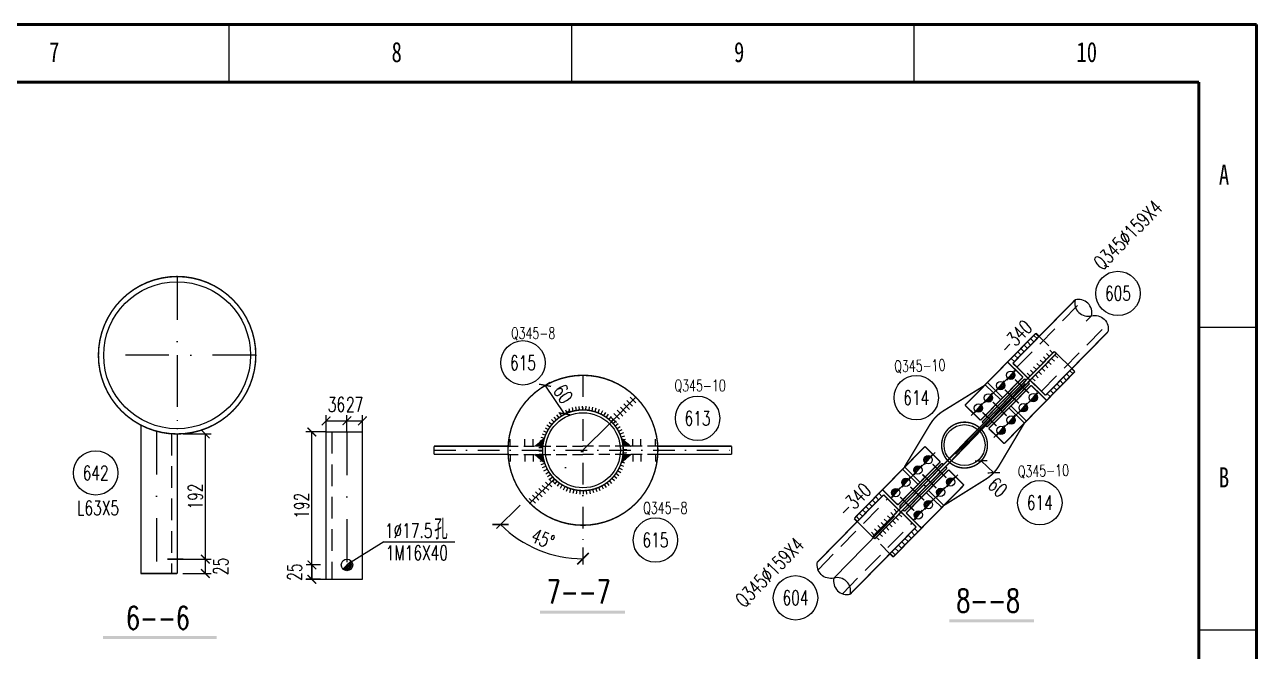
# Model space of a CAD drawing. Extents: x 6045 to 12501, y -14925 to -6998.
# Drawn here: x 7443.9 to 7657.5, y -7281.6 to -7172.9 of the extents above; entities that cross this region are included whole.
import ezdxf
from ezdxf.enums import TextEntityAlignment as Align

# ---------------------------------------------------------------- set-up
doc = ezdxf.new("R2010")
doc.units = 0
doc.header["$LTSCALE"] = 15
doc.header["$MEASUREMENT"] = 0
for name, pattern in [('DASHDOT', [1, 0.5, -0.25, 0, -0.25]), ('DASHDOT2', [0.5, 0.25, -0.125, 0, -0.125]), ('DASHDOTX2', [2, 1, -0.5, 0, -0.5]), ('DASHED2', [0.375, 0.25, -0.125]), ('HIDDEN2', [0.1875, 0.125, -0.0625])]:
    doc.linetypes.add(name, pattern=pattern)
doc.layers.get('0').update_dxf_attribs({"linetype": 'CONTINUOUS'})
doc.layers.get('DEFPOINTS').update_dxf_attribs({"linetype": 'CONTINUOUS'})
for name, color, linetype in [('1', 1, 'DASHED2'), ('2', 3, 'CONTINUOUS'), ('4', 3, 'DASHDOTX2'), ('5', 3, 'DASHDOT')]:
    doc.layers.add(name, color=color, linetype=linetype)
doc.styles.add('DXT', font='romans.shx', dxfattribs={"width": 0.72, "bigfont": 'gvfs.shx'})
doc.styles.add('HZ', font='romans.shx', dxfattribs={"width": 0.7, "bigfont": 'fs1.shx'})
doc.styles.add('NCPE_BORDER', font='SIMFANG.TTF', dxfattribs={"width": 0.75, "height": 3.5})
doc.styles.get("Standard").update_dxf_attribs({"font": 'romans.shx', "width": 0.7, "bigfont": 'fs1.shx'})
doc.dimstyles.get("Standard").update_dxf_attribs({"dimscale": 0, "dimtxt": 2.5, "dimasz": 2, "dimexe": 1, "dimexo": 1, "dimgap": 0.8, "dimtad": 1, "dimdec": 0, "dimlfac": 20, "dimzin": 0, "dimdsep": 46, "dimtxsty": 'Standard', "dimblk1": 'ARCHTICK', "dimblk2": 'ARCHTICK', "dimsah": 1, "dimcen": 0.09, "dimclrd": 4, "dimclre": 4, "dimclrt": 6, "dimadec": 0, "dimazin": 0, "dimtfac": 1, "dimtdec": 0, "dimtofl": 0, "dimtmove": 2, "dimatfit": 3, "dimldrblk": 'ARCHTICK', "dimfxl": 0, "dimtolj": 1, "dimtzin": 0, "dimarcsym": 0})
doc.dimstyles.new('STANDARD$0', dxfattribs={"dimtxt": 2.5, "dimasz": 1.499, "dimexe": 1, "dimexo": 1, "dimgap": 0.5, "dimtad": 1, "dimdec": 0, "dimlfac": 20, "dimzin": 0, "dimdsep": 46, "dimtxsty": 'Standard', "dimblk": 'ARCHTICK', "dimcen": 0.09, "dimclrd": 4, "dimclre": 4, "dimclrt": 6, "dimadec": 0, "dimazin": 0, "dimtfac": 1, "dimtdec": 0, "dimtmove": 2, "dimatfit": 3, "dimldrblk": 'ARCHTICK', "dimfxl": 0, "dimtolj": 1, "dimtzin": 0, "dimarcsym": 0})

# ---------------------------------------------------------------- blocks, each defined once
blk = doc.blocks.new('TKA2')
at = {"color": 3, "lineweight": 50}
for p, q in [((7.12, 428.81), (601.12, 428.81)), ((601.12, 428.81), (601.12, 8.81)), ((591.12, 418.81), (32.12, 418.81)), ((591.12, 18.81), (591.12, 418.81))]:
    blk.add_line(p, q, dxfattribs=at)
at = {"color": 3}
for p, q in [((422.92, 428.81), (422.92, 418.81)), ((482.32, 428.81), (482.32, 418.81)), ((541.72, 428.81), (541.72, 418.81)), ((601.12, 376.31), (591.12, 376.31)), ((601.12, 323.81), (591.12, 323.81))]:
    blk.add_line(p, q, dxfattribs=at)
at = {"color": 3, "style": 'NCPE_BORDER', "width": 0.75}
for s, p in [('7', (391.72, 422.31)), ('8', (451.12, 422.31)), ('9', (510.52, 422.31)), ('10', (569.92, 422.31)), ('A', (594.62, 401.06)), ('B', (594.62, 348.56))]:
    blk.add_text(s, height=3.5, dxfattribs=at).set_placement(p)
blk = doc.blocks.new('_ARCHTICK')
at = {"color": 0, "linetype": 'ByBlock', "const_width": 0.15}
blk.add_lwpolyline([(-0.5, -0.5), (0.5, 0.5)], dxfattribs=at)
blk = doc.blocks.new('*D138')
at = {"color": 4, "lineweight": -2}
for p, q in [((7537.55, -7240.4), (7534.16, -7235.45)), ((7534.21, -7235.42), (7534.99, -7234.89)), ((7537.6, -7240.37), (7538.38, -7239.84))]:
    blk.add_line(p, q, dxfattribs=at)
at = {"layer": 'DEFPOINTS', "color": 0}
for p in [(7533.38, -7235.99), (7534.16, -7235.45), (7536.77, -7240.94)]:
    blk.add_point(p, dxfattribs=at)
at = {"color": 4, "lineweight": -2, "xscale": 1.499, "yscale": 1.499, "zscale": 1.499}
for p, rotation in [((7534.16, -7235.45), 124.3796038731299), ((7537.55, -7240.4), 304.3796038731299)]:
    blk.add_blockref('_ARCHTICK', p, dxfattribs=dict(at, rotation=rotation))
at = {"color": 6, "insert": (7537.3, -7236.94), "char_height": 2.5, "attachment_point": 5, "rotation": 304.3796}
blk.add_mtext('\\A1;60', dxfattribs=at)
blk = doc.blocks.new('*D139')
at = {"color": 4, "lineweight": -2}
for p, q in [((7529.83, -7256.21), (7525.74, -7260.3)), ((7540.72, -7263.56), (7540.72, -7266.51))]:
    blk.add_line(p, q, dxfattribs=at)
blk.add_arc((7540.72, -7245.32), 20.2, 225, 270, dxfattribs=at)
at = {"layer": 'DEFPOINTS', "color": 0}
for p in [(7540.72, -7228.07), (7534.78, -7251.26), (7530.54, -7255.5), (7530.63, -7262.81), (7540.72, -7262.56)]:
    blk.add_point(p, dxfattribs=at)
at = {"color": 4, "lineweight": -2, "xscale": 2, "yscale": 2, "zscale": 2}
for p, rotation in [((7526.44, -7259.6), 135.0000000000185), ((7540.72, -7265.51), 359.9999999999976)]:
    blk.add_blockref('_ARCHTICK', p, dxfattribs=dict(at, rotation=rotation))
at = {"color": 6, "insert": (7533.78, -7262.08), "char_height": 2.5, "attachment_point": 5, "rotation": 337.5}
blk.add_mtext('\\A1;45%%d', dxfattribs=at)
blk = doc.blocks.new('M16X50')
for p, q in [((-0.212, -0.212), (0.212, 0.212)), ((-0.141, -0.141), (0.141, 0.141))]:
    blk.add_line(p, q)
blk.add_circle((0, 0), 0.2)
for radius in [0.16, 0.12, 0.08, 0.04]:
    blk.add_arc((0, 0), radius, 225, 45)
blk = doc.blocks.new('d')
for p, q in [((9280.19, -5221.88), (9279.71, -5221.38)), ((9280.77, -5221.33), (9280.29, -5220.83)), ((9281.35, -5220.78), (9280.86, -5220.27)), ((9281.12, -5219.89), (9281.67, -5220.47)), ((9278.46, -5223.54), (9277.97, -5223.04)), ((9279.04, -5222.99), (9278.55, -5222.49)), ((9279.61, -5222.44), (9279.13, -5221.93)), ((9283.4, -5223.94), (9282.92, -5223.43)), ((9283.98, -5223.38), (9283.49, -5222.88)), ((9277.3, -5224.65), (9276.82, -5224.14)), ((9277.88, -5224.1), (9277.4, -5223.59)), ((9281.09, -5226.15), (9280.6, -5225.64)), ((9281.67, -5225.59), (9281.18, -5225.09)), ((9282.24, -5225.04), (9281.76, -5224.54)), ((9282.82, -5224.49), (9282.34, -5223.98)), ((9282.59, -5225.4), (9283.07, -5225.91)), ((9283.17, -5224.85), (9283.65, -5225.36)), ((9283.75, -5224.3), (9284.23, -5224.8)), ((9284.32, -5223.74), (9284.81, -5224.25)), ((9279.93, -5227.25), (9279.45, -5226.75)), ((9280.51, -5226.7), (9280.03, -5226.2)), ((9280.28, -5227.62), (9280.76, -5228.12)), ((9280.86, -5227.06), (9281.34, -5227.57)), ((9281.43, -5226.51), (9281.92, -5227.01)), ((9282.01, -5225.96), (9282.5, -5226.46)), ((9285.69, -5227.63), (9286.17, -5228.13)), ((9286.27, -5227.08), (9286.75, -5227.58)), ((9286.84, -5226.52), (9287.33, -5227.03)), ((9283.38, -5229.84), (9283.86, -5230.35)), ((9283.95, -5229.29), (9284.44, -5229.79)), ((9284.53, -5228.73), (9285.02, -5229.24)), ((9285.11, -5228.18), (9285.59, -5228.69)), ((9282.8, -5230.39), (9283.28, -5230.9))]:
    blk.add_line(p, q)
at = {"const_width": 0.25}
for points in [[(9268.51, -5231.95), (9281.16, -5219.85)], [(9281.16, -5219.85), (9281.71, -5220.43)], [(9267.29, -5239.35), (9284.27, -5223.11)], [(9284.61, -5223.47), (9267.63, -5239.71)], [(9284.27, -5223.11), (9284.61, -5223.47)], [(9278.69, -5227.4), (9276.1, -5224.69)], [(9278.69, -5227.4), (9271.1, -5234.66)], [(9271.38, -5234.95), (9278.97, -5227.69)], [(9275.08, -5238.82), (9287.72, -5226.72)], [(9277.29, -5227.75), (9279.63, -5230.2)], [(9278.97, -5227.69), (9279.21, -5227.95)], [(9287.21, -5226.18), (9287.72, -5226.72)], [(9279.8, -5228.56), (9272.21, -5235.82)], [(9272.49, -5236.11), (9280.07, -5228.85)], [(9275.49, -5229.48), (9277.83, -5231.92)], [(9279.8, -5228.56), (9279.56, -5228.31)], [(9280.07, -5228.85), (9282.67, -5231.56)], [(9271.1, -5234.66), (9268.51, -5231.95)], [(9273.32, -5231.55), (9275.66, -5234)], [(9271.51, -5233.28), (9273.85, -5235.73)], [(9271.62, -5235.21), (9271.38, -5234.95)], [(9272.21, -5235.82), (9271.97, -5235.57)], [(9275.08, -5238.82), (9272.49, -5236.11)]]:
    blk.add_lwpolyline(points, dxfattribs=at)
at = {"layer": '1'}
for p, q in [((9287.21, -5226.18), (9281.71, -5220.43)), ((9272.12, -5228.5), (9278.69, -5235.36)), ((9272.49, -5228.15), (9279.05, -5235.01))]:
    blk.add_line(p, q, dxfattribs=at)
at = {"layer": '4'}
for p, q in [((9277.48, -5226.14), (9269.53, -5233.74)), ((9281.28, -5230.11), (9273.34, -5237.72))]:
    blk.add_line(p, q, dxfattribs=at)
at = {"layer": '2', "xscale": 3.599999523163039, "yscale": 3.599999523163039, "zscale": 3.599999523163039, "rotation": 3.702419203068096}
for p in [(9276.58, -5227), (9274.77, -5228.73), (9270.8, -5232.53), (9272.6, -5230.81), (9278.57, -5232.71), (9280.38, -5230.98), (9276.41, -5234.78), (9274.6, -5236.51)]:
    blk.add_blockref('M16X50', p, dxfattribs=at)
blk = doc.blocks.new('*D140')
at = {"color": 4, "lineweight": -2}
blk.add_line((7609.8, -7248.55), (7611.98, -7250.61), dxfattribs=at)
at = {"layer": 'DEFPOINTS', "color": 0}
for p in [(7609.8, -7248.55), (7611.98, -7250.61), (7611.98, -7250.61)]:
    blk.add_point(p, dxfattribs=at)
at = {"color": 4, "lineweight": -2, "xscale": 1.499, "yscale": 1.499, "zscale": 1.499}
for p, rotation in [((7609.8, -7248.55), 136.6021258683784), ((7611.98, -7250.61), 316.6021258683784)]:
    blk.add_blockref('_ARCHTICK', p, dxfattribs=dict(at, rotation=rotation))
at = {"color": 6, "insert": (7612.68, -7253.14), "char_height": 2.5, "attachment_point": 5, "rotation": 316.6021}
blk.add_mtext('\\A1;60', dxfattribs=at)
blk = doc.blocks.new('*D144')
at = {"color": 4, "lineweight": -2}
for p, q in [((7499.78, -7243.54), (7499.78, -7240.61)), ((7499.78, -7241.61), (7502.48, -7241.61)), ((7502.48, -7243.54), (7502.48, -7240.61))]:
    blk.add_line(p, q, dxfattribs=at)
at = {"layer": 'DEFPOINTS', "color": 0}
for p in [(7502.48, -7241.61), (7499.78, -7244.54), (7502.48, -7244.54)]:
    blk.add_point(p, dxfattribs=at)
at = {"color": 4, "lineweight": -2, "xscale": 1.499, "yscale": 1.499, "zscale": 1.499, "rotation": 180}
blk.add_blockref('_ARCHTICK', (7499.78, -7241.61), dxfattribs=at)
at = {"color": 4, "lineweight": -2, "xscale": 1.499, "yscale": 1.499, "zscale": 1.499}
blk.add_blockref('_ARCHTICK', (7502.48, -7241.61), dxfattribs=at)
at = {"color": 6, "insert": (7501.13, -7238.78), "char_height": 2.5, "attachment_point": 5}
blk.add_mtext('\\A1;27', dxfattribs=at)
blk = doc.blocks.new('*D145')
at = {"color": 4, "lineweight": -2}
for p, q in [((7496.18, -7243.54), (7496.18, -7240.61)), ((7496.18, -7241.61), (7499.78, -7241.61)), ((7499.78, -7243.54), (7499.78, -7240.61))]:
    blk.add_line(p, q, dxfattribs=at)
at = {"layer": 'DEFPOINTS', "color": 0}
for p in [(7499.78, -7241.61), (7496.18, -7244.54), (7499.78, -7244.54)]:
    blk.add_point(p, dxfattribs=at)
at = {"color": 4, "lineweight": -2, "xscale": 1.499, "yscale": 1.499, "zscale": 1.499, "rotation": 180}
blk.add_blockref('_ARCHTICK', (7496.18, -7241.61), dxfattribs=at)
at = {"color": 4, "lineweight": -2, "xscale": 1.499, "yscale": 1.499, "zscale": 1.499}
blk.add_blockref('_ARCHTICK', (7499.78, -7241.61), dxfattribs=at)
at = {"color": 6, "insert": (7497.98, -7238.78), "char_height": 2.5, "attachment_point": 5}
blk.add_mtext('\\A1;36', dxfattribs=at)
blk = doc.blocks.new('M16X35')
blk.add_line((-0.141, -0.141), (0.141, 0.141))
blk.add_circle((0, 0), 0.2)
for radius in [0.16, 0.12, 0.08, 0.04]:
    blk.add_arc((0, 0), radius, 225, 45)
blk = doc.blocks.new('*D146')
at = {"color": 4, "lineweight": -2}
for p, q in [((7496.08, -7243.54), (7492.69, -7243.54)), ((7493.69, -7269.1), (7493.69, -7243.54)), ((7496.26, -7269.1), (7492.69, -7269.1))]:
    blk.add_line(p, q, dxfattribs=at)
at = {"layer": 'DEFPOINTS', "color": 0}
for p in [(7493.69, -7243.54), (7497.08, -7243.54), (7497.26, -7269.1)]:
    blk.add_point(p, dxfattribs=at)
at = {"color": 4, "lineweight": -2, "xscale": 1.499, "yscale": 1.499, "zscale": 1.499}
for p, rotation in [((7493.69, -7243.54), 90), ((7493.69, -7269.1), 270)]:
    blk.add_blockref('_ARCHTICK', p, dxfattribs=dict(at, rotation=rotation))
at = {"color": 6, "insert": (7491.94, -7256.32), "char_height": 2.5, "attachment_point": 5, "rotation": 90}
blk.add_mtext('\\A1;192', dxfattribs=at)
blk = doc.blocks.new('*D147')
at = {"color": 4, "lineweight": -2}
for p, q in [((7495.2, -7266.6), (7492.71, -7266.6)), ((7493.71, -7266.6), (7493.71, -7269.09)), ((7495.2, -7269.09), (7492.71, -7269.09))]:
    blk.add_line(p, q, dxfattribs=at)
at = {"layer": 'DEFPOINTS', "color": 0}
for p in [(7496.2, -7266.6), (7493.71, -7269.09), (7496.2, -7269.09)]:
    blk.add_point(p, dxfattribs=at)
at = {"color": 4, "lineweight": -2, "xscale": 1.499, "yscale": 1.499, "zscale": 1.499}
for p, rotation in [((7493.71, -7266.6), 90), ((7493.71, -7269.09), 270)]:
    blk.add_blockref('_ARCHTICK', p, dxfattribs=dict(at, rotation=rotation))
at = {"color": 6, "insert": (7490.71, -7267.84), "char_height": 2.5, "attachment_point": 5, "rotation": 90}
blk.add_mtext('\\A1;25', dxfattribs=at)
blk = doc.blocks.new('*D148')
at = {"color": 4, "lineweight": -2}
for p, q in [((7471.36, -7243.89), (7476.23, -7243.89)), ((7475.23, -7243.89), (7475.23, -7265.59)), ((7471.36, -7265.59), (7476.23, -7265.59))]:
    blk.add_line(p, q, dxfattribs=at)
at = {"layer": 'DEFPOINTS', "color": 0}
for p in [(7470.36, -7243.89), (7470.36, -7265.59), (7475.23, -7265.59)]:
    blk.add_point(p, dxfattribs=at)
at = {"color": 4, "lineweight": -2, "xscale": 1.499, "yscale": 1.499, "zscale": 1.499}
for p, rotation in [((7475.23, -7243.89), 90), ((7475.23, -7265.59), 270)]:
    blk.add_blockref('_ARCHTICK', p, dxfattribs=dict(at, rotation=rotation))
at = {"color": 6, "insert": (7473.48, -7254.74), "char_height": 2.5, "attachment_point": 5, "rotation": 90}
blk.add_mtext('\\A1;192', dxfattribs=at)
blk = doc.blocks.new('*D149')
at = {"color": 4, "lineweight": -2}
for p, q in [((7471.36, -7265.59), (7476.23, -7265.59)), ((7475.23, -7265.59), (7475.23, -7268.09)), ((7471.34, -7268.09), (7476.23, -7268.09))]:
    blk.add_line(p, q, dxfattribs=at)
at = {"layer": 'DEFPOINTS', "color": 0}
for p in [(7470.36, -7265.59), (7470.34, -7268.09), (7475.23, -7268.09)]:
    blk.add_point(p, dxfattribs=at)
at = {"color": 4, "lineweight": -2, "xscale": 1.499, "yscale": 1.499, "zscale": 1.499}
for p, rotation in [((7475.23, -7265.59), 90), ((7475.23, -7268.09), 270)]:
    blk.add_blockref('_ARCHTICK', p, dxfattribs=dict(at, rotation=rotation))
at = {"color": 6, "insert": (7477.92, -7266.84), "char_height": 2.5, "attachment_point": 5, "rotation": 90}
blk.add_mtext('\\A1;25', dxfattribs=at)

msp = doc.modelspace()

# ---------------------------------------------------------------- hatches: boundary and pattern name
at = {"layer": '1'}
h = msp.add_hatch(dxfattribs=at)
h.set_pattern_fill('ANSI31', color=256, scale=0.176842, style=0)
h.set_pattern_definition([(45, (-6373.262687, 944.847888), (-0.015630781484, 0.015630781484), [])])
h.paths.add_polyline_path([(7533.6805275, -7246.0088322, -0.0385513167), (7533.8883453, -7244.732235), (7532.4259608, -7246.0088322)])
h = msp.add_hatch(dxfattribs=at)
h.set_pattern_fill('ANSI31', color=256, scale=0.176842, style=0)
h.set_pattern_definition([(135, (21454.70986, 944.847888), (0.015630781484, 0.015630781484), [])])
h.paths.add_polyline_path([(7547.7666446, -7246.0088322, 0.0385513167), (7547.5588268, -7244.732235), (7549.0212113, -7246.0088322)])
h = msp.add_hatch(dxfattribs=at)
h.set_pattern_fill('ANSI31', color=256, scale=0.176842, style=0)
h.set_pattern_definition([(315, (-6373.262687, -15438.28029), (-0.015630781484, -0.015630781484), [])])
h.paths.add_polyline_path([(7533.6805275, -7247.423569, 0.0385513167), (7533.8883453, -7248.7001662), (7532.4259608, -7247.423569)])
h = msp.add_hatch(dxfattribs=at)
h.set_pattern_fill('ANSI31', color=256, scale=0.176842, style=0)
h.set_pattern_definition([(225, (21454.70986, -15438.28029), (0.015630781484, -0.015630781484), [])])
h.paths.add_polyline_path([(7547.7666446, -7247.423569, -0.0385513167), (7547.5588268, -7248.7001662), (7549.0212113, -7247.423569)])

# ---------------------------------------------------------------- linework, layer by layer
for p, q in [((7549.9158342, -7237.5236039), (7545.673213, -7241.7662642)), ((7548.8551789, -7238.584269), (7548.3602019, -7238.0892965)), ((7549.4208617, -7238.018581), (7548.9258847, -7237.5236085)), ((7549.4208617, -7238.018581), (7549.9158387, -7238.5135534)), ((7536.6472032, -7240.2588202), (7536.9868929, -7240.7969156)), ((7537.1664042, -7239.9588967), (7537.4628283, -7240.521985)), ((7537.7075364, -7239.7006337), (7537.9588673, -7240.2852434)), ((7538.2672635, -7239.4856236), (7538.4719517, -7240.0881503)), ((7538.8421347, -7239.315192), (7538.9989182, -7239.931921)), ((7539.4286056, -7239.1903897), (7539.5365179, -7239.8175186)), ((7540.0230606, -7239.111986), (7540.0814362, -7239.7456484)), ((7540.6218345, -7239.0804645), (7540.6303136, -7239.7167536)), ((7541.2212357, -7239.0960193), (7541.179766, -7239.7310122)), ((7541.8175688, -7239.1585547), (7541.7264059, -7239.7883365)), ((7542.4071571, -7239.2676851), (7542.2668632, -7239.8883729)), ((7542.9863656, -7239.4227377), (7542.7978056, -7240.0305047)), ((7543.5516234, -7239.6227564), (7543.3159597, -7240.2138557)), ((7544.0994453, -7239.8665082), (7543.818131, -7240.4372953)), ((7544.626454, -7240.1524901), (7544.3012234, -7240.6994461)), ((7546.5924476, -7240.8470211), (7546.0974706, -7240.3520486)), ((7547.1581304, -7240.2813331), (7546.6631534, -7239.7863606)), ((7547.1581304, -7240.2813331), (7547.6531075, -7240.7763055)), ((7547.7238132, -7239.715645), (7547.2288362, -7239.2206726)), ((7547.7238132, -7239.715645), (7548.2187903, -7240.2106175)), ((7548.2894961, -7239.149957), (7547.794519, -7238.6549846)), ((7548.2894961, -7239.149957), (7548.7844731, -7239.6449295)), ((7548.8551789, -7238.584269), (7549.3501559, -7239.0792415)), ((7534.4863931, -7242.310318), (7535.0061457, -7242.6774597)), ((7534.8512965, -7241.8345352), (7535.3406412, -7242.2413243)), ((7535.2524045, -7241.388849), (7535.7083244, -7241.8327777)), ((7535.6872441, -7240.9760072), (7536.1069284, -7241.4543385)), ((7536.1531345, -7240.5985553), (7536.5339955, -7241.1083401)), ((7545.1294001, -7240.4789391), (7544.7622585, -7240.9986917)), ((7545.605183, -7240.8438425), (7545.1983938, -7241.3331873)), ((7546.0267648, -7241.4127091), (7545.5317878, -7240.9177367)), ((7546.0508692, -7241.2449505), (7545.6069405, -7241.7008705)), ((7546.4637109, -7241.6797902), (7545.9853796, -7242.0994744)), ((7546.0267648, -7241.4127091), (7546.5217418, -7241.9076816)), ((7546.8411629, -7242.1456805), (7546.3313781, -7242.5265416)), ((7546.5924476, -7240.8470211), (7547.0874246, -7241.3419936)), ((7533.4301916, -7244.4533525), (7534.0379587, -7244.6419126)), ((7533.6302104, -7243.8880948), (7534.2213096, -7244.1237584)), ((7533.8739621, -7243.3402728), (7534.4447493, -7243.6215871)), ((7534.1599441, -7242.8132642), (7534.7069, -7243.1384947)), ((7547.1808979, -7242.6397493), (7546.6428026, -7242.979439)), ((7547.4808215, -7243.1589502), (7546.9177332, -7243.4553744)), ((7547.7390845, -7243.7000824), (7547.1544748, -7243.9514134)), ((7547.9540946, -7244.2598096), (7547.3515679, -7244.4644978)), ((7533.1034733, -7246.2184824), (7533.7384662, -7246.2599522)), ((7533.1660087, -7245.6221494), (7533.7957904, -7245.7133122)), ((7533.2751391, -7245.0325611), (7533.8958268, -7245.172855)), ((7548.1245262, -7244.8346807), (7547.5077972, -7244.9914643)), ((7548.2493285, -7245.4211517), (7547.6221996, -7245.5290639)), ((7548.3277322, -7246.0156066), (7547.6940698, -7246.0739822)), ((7548.3592537, -7246.6143806), (7547.7229646, -7246.6228596)), ((7533.0879184, -7246.8178837), (7533.7242075, -7246.8094046)), ((7533.1194399, -7247.4166576), (7533.7531023, -7247.358282)), ((7533.1978436, -7248.0111125), (7533.8249725, -7247.9032003)), ((7533.3226459, -7248.5975835), (7533.9393749, -7248.4408)), ((7548.0169805, -7248.9789117), (7547.4092134, -7248.7903516)), ((7548.172033, -7248.3997032), (7547.5513453, -7248.2594092)), ((7548.2811634, -7247.8101149), (7547.6513817, -7247.718952)), ((7548.3436988, -7247.2137818), (7547.7087059, -7247.1723121)), ((7533.4930775, -7249.1724547), (7534.0956042, -7248.9677664)), ((7533.7080876, -7249.7321818), (7534.2926973, -7249.4808509)), ((7533.9663506, -7250.273314), (7534.5294389, -7249.9768899)), ((7534.2662742, -7250.792515), (7534.8043695, -7250.4528252)), ((7534.6060092, -7251.2865837), (7535.115794, -7250.9057226)), ((7546.960779, -7251.1219462), (7546.4410265, -7250.7548046)), ((7547.287228, -7250.619), (7546.7402721, -7250.2937695)), ((7547.57321, -7250.0919914), (7547.0024228, -7249.8106771)), ((7547.8169618, -7249.5441694), (7547.2258625, -7249.3085058)), ((7535.7737181, -7251.6657591), (7531.5310579, -7255.9083802)), ((7534.1473928, -7253.292125), (7533.6524256, -7252.7971427)), ((7534.7130869, -7252.7264482), (7534.2181196, -7252.2314659)), ((7534.2887292, -7253.1506187), (7534.7836897, -7253.6456077)), ((7535.2787809, -7252.1607714), (7534.7838137, -7251.6657891)), ((7534.8544309, -7252.5849495), (7535.3493914, -7253.0799385)), ((7534.9834612, -7251.7524741), (7535.4617925, -7251.3327898)), ((7535.3963029, -7252.1873137), (7535.8402316, -7251.7313938)), ((7535.4201326, -7252.0192804), (7535.9150931, -7252.5142694)), ((7535.8419891, -7252.5884217), (7536.2487783, -7252.099077)), ((7536.317772, -7252.9533251), (7536.6849136, -7252.4335725)), ((7536.8207181, -7253.2797741), (7537.1459487, -7252.7328181)), ((7537.3477268, -7253.5657561), (7537.6290411, -7252.9949689)), ((7543.7396357, -7253.7316305), (7543.4883048, -7253.1470209)), ((7544.2807679, -7253.4733676), (7543.9843438, -7252.9102793)), ((7544.7999689, -7253.173444), (7544.4602792, -7252.6353487)), ((7545.2940376, -7252.8337089), (7544.9131766, -7252.3239241)), ((7545.759928, -7252.456257), (7545.3402438, -7251.9779257)), ((7546.1947677, -7252.0434153), (7545.7388477, -7251.5994866)), ((7546.5958756, -7251.5977291), (7546.1065309, -7251.1909399)), ((7531.8846166, -7255.5548322), (7531.3896494, -7255.0598499)), ((7532.4503107, -7254.9891554), (7531.9553435, -7254.4941731)), ((7533.0160047, -7254.4234786), (7532.5210375, -7253.9284963)), ((7532.5916241, -7254.8476261), (7533.0865846, -7255.3426151)), ((7533.5816988, -7253.8578018), (7533.0867316, -7253.3628195)), ((7533.1573258, -7254.281957), (7533.6522863, -7254.776946)), ((7533.7230275, -7253.7162878), (7534.217988, -7254.2112768)), ((7537.8955487, -7253.8095078), (7538.1312124, -7253.2184085)), ((7538.4608065, -7254.0095266), (7538.6493665, -7253.4017595)), ((7539.040015, -7254.1645791), (7539.1803089, -7253.5438913)), ((7539.6296033, -7254.2737095), (7539.7207662, -7253.6439277)), ((7540.2259364, -7254.3362449), (7540.2674061, -7253.701252)), ((7540.8253376, -7254.3517998), (7540.8168585, -7253.7155107)), ((7541.4241115, -7254.3202782), (7541.3657359, -7253.6866159)), ((7542.0185665, -7254.2418746), (7541.9106542, -7253.6147457)), ((7542.6050374, -7254.1170722), (7542.4482539, -7253.5003433)), ((7543.1799086, -7253.9466406), (7542.9752204, -7253.3441139)), ((7532.0259224, -7255.4132953), (7532.5208829, -7255.9082843))]:
    msp.add_line(p, q)
at = {"color": 6}
for q in [(7499.8021859, -7266.601099), (7518.5290598, -7262.5658384)]:
    msp.add_line((7506.2153209, -7262.5658384), q, dxfattribs=at)
at = {"const_width": 0.25}
for points in [[(7483.9872619, -7230.2398303, 1), (7456.6872619, -7230.2398303, 1)], [(7547.7235861, -7246.7161321, 1), (7533.7235861, -7246.7161321, 1)], [(7610.8880557, -7245.6967499, 1), (7602.9417639, -7245.9395393, 1)]]:
    msp.add_lwpolyline(points, format="xyb", close=True, dxfattribs=at)
for points in [[(7615.2973383, -7231.6217802), (7626.1005891, -7220.6326487)], [(7631.7696949, -7226.2058695), (7620.9661939, -7237.1952556)], [(7620.9661939, -7237.1952556), (7615.2973383, -7231.6217802)], [(7610.5556678, -7235.3746431), (7603.2515897, -7239.8825982)], [(7464.0634728, -7242.3626216), (7464.0634728, -7268.0898303)], [(7596.4992554, -7249.6014602), (7600.9380075, -7242.2226941)], [(7603.2495211, -7249.2260235), (7610.2239652, -7242.060062)], [(7603.6060776, -7249.5765481), (7610.5805217, -7242.4105865)], [(7617.2947805, -7241.9997513), (7612.9120883, -7249.3796718)], [(7470.3634728, -7243.8898051), (7470.3634728, -7268.0898303)], [(7496.1752159, -7243.5376381), (7496.1752159, -7269.101099)], [(7502.4752159, -7243.5376381), (7502.4752159, -7269.101099)], [(7514.9043107, -7246.0088322), (7514.9043107, -7247.423569)], [(7514.9043107, -7246.0088322), (7527.6680751, -7246.0088322)], [(7566.5428614, -7246.0088322), (7553.779097, -7246.0088322)], [(7566.5428614, -7246.0088322), (7566.5428614, -7247.423569)], [(7514.9043107, -7247.423569), (7527.6680751, -7247.423569)], [(7566.5428614, -7247.423569), (7553.779097, -7247.423569)], [(7603.3098348, -7256.2968262), (7610.6118024, -7251.732839)], [(7581.4239028, -7266.0780422), (7592.8637954, -7254.4413019)], [(7592.8638489, -7254.4413545), (7598.5327045, -7260.0148298)], [(7598.5327045, -7260.0148298), (7587.0930088, -7271.6512827)], [(7470.3372619, -7268.0898303), (7464.0372619, -7268.0898303)]]:
    msp.add_lwpolyline(points, dxfattribs=at)
for points, format in [([(7628.935142, -7223.4192591, 0.5654542553), (7626.1005891, -7220.6326487, 0.5654542553), (7628.935142, -7223.4192591, -0.5654542553), (7631.7696949, -7226.2058695)], "xyb"), ([(7496.1752159, -7243.5376381, 0.25, 0.25, 0), (7502.4752159, -7243.5376381, 0.25, 0.25, 0)], "xyseb"), ([(7471.3956069, -7265.5898303, 0.25, 0.25, 0), (7468.6466382, -7265.5898303, 0.25, 0.25, 0)], "xyseb"), ([(7584.2584558, -7268.8646625, 0.5654542553), (7587.0930088, -7271.6512827, 0.5654542553), (7584.2584558, -7268.8646625, -0.5654542553), (7581.4239028, -7266.0780422)], "xyb"), ([(7496.2021859, -7269.101099, 0.25, 0.25, 0), (7502.5021859, -7269.101099, 0.25, 0.25, 0)], "xyseb")]:
    msp.add_lwpolyline(points, format=format)
msp.add_lwpolyline([(7553.7235861, -7246.7161321, 0.25, 0.25, 1), (7527.7235861, -7246.7161321, 0.25, 0.25, 1)], format="xyseb", close=True)
for points in [[(7600.9380075, -7242.2226941, -0.1196343535), (7603.2515897, -7239.8825982, -0.1196343535)], [(7610.6118024, -7251.732839, 0.1196343535), (7612.9120883, -7249.3796718, 0.1196343535)]]:
    msp.add_lwpolyline(points, format="xyb", dxfattribs=at)
for centre, radius in [((7633.5282179, -7219.524174), 3.85), ((7470.3372619, -7230.2398303), 12.7386585), ((7530.3257756, -7231.5579062), 3.85), ((7598.5388102, -7237.6005006), 3.85), ((7560.6063098, -7241.171532), 3.85), ((7540.7235861, -7246.7161321), 6.5054843), ((7606.9149098, -7245.8181446), 3.5557208), ((7456.212997, -7250.6415502), 3.8499999), ((7619.9739862, -7255.8150425), 3.85), ((7553.3019095, -7262.2865942), 3.85), ((7577.5960208, -7272.298387), 3.85)]:
    msp.add_circle(centre, radius)
for points in [[(7533.2755289, -7274.5341663), (7533.2755289, -7275.0341663), (7547.999589, -7274.5341663), (7547.999589, -7275.0341663)], [(7604.2597786, -7276.0494392), (7604.2597786, -7276.5494392), (7618.9838387, -7276.0494392), (7618.9838387, -7276.5494392)], [(7457.457399, -7278.9399493), (7457.457399, -7279.4399493), (7477.1814591, -7278.9399493), (7477.1814591, -7279.4399493)]]:
    msp.add_trace(points)
at = {"layer": '1'}
for p, q in [((7616.0102357, -7232.3226828), (7627.4465557, -7220.6895895)), ((7620.2531435, -7236.4942024), (7631.6897262, -7224.8608575)), ((7469.3634728, -7243.855051), (7469.3634728, -7268.0898303)), ((7497.1752159, -7243.5376381), (7497.1752159, -7269.101099)), ((7528.1294807, -7246.0088322), (7528.1294807, -7244.7709375)), ((7530.6601732, -7246.0088322), (7530.6601732, -7244.7709375)), ((7532.07491, -7246.0088322), (7532.07491, -7244.7709375)), ((7549.3722621, -7246.0088322), (7549.3722621, -7244.7709375)), ((7550.7869989, -7246.0088322), (7550.7869989, -7244.7709375)), ((7553.3176914, -7246.0088322), (7553.3176914, -7244.7709375)), ((7528.1294807, -7247.423569), (7528.1294807, -7248.6614638)), ((7530.6601732, -7247.423569), (7530.6601732, -7248.6614638)), ((7532.07491, -7247.423569), (7532.07491, -7248.6614638)), ((7532.4259608, -7247.423569), (7533.8883453, -7248.7001662)), ((7549.0212113, -7247.423569), (7547.5588268, -7248.7001662)), ((7549.3722621, -7247.423569), (7549.3722621, -7248.6614638)), ((7550.7869989, -7247.423569), (7550.7869989, -7248.6614638)), ((7553.3176914, -7247.423569), (7553.3176914, -7248.6614638)), ((7581.5037914, -7267.4228459), (7593.5766928, -7255.1422045)), ((7585.7467921, -7271.5942526), (7597.8196073, -7259.3137307))]:
    msp.add_line(p, q, dxfattribs=at)
at = {"layer": '1', "linetype": 'HIDDEN2'}
for p, q in [((7527.6406029, -7246.0310104), (7540.7235861, -7246.0310104)), ((7553.8065692, -7246.0310104), (7540.7235861, -7246.0310104)), ((7527.6406029, -7247.4457472), (7540.7235861, -7247.4457472)), ((7553.8065692, -7247.4457472), (7540.7235861, -7247.4457472))]:
    msp.add_line(p, q, dxfattribs=at)
at = {"layer": '4'}
for p, q in [((7606.9149862, -7245.8180669), (7628.9352073, -7223.4189867)), ((7584.2582017, -7268.864728), (7606.9149862, -7245.8180669))]:
    msp.add_line(p, q, dxfattribs=at)
at = {"layer": '4', "linetype": 'DASHDOT'}
msp.add_line((7483.9872619, -7230.2398303), (7456.6872619, -7230.2398303), dxfattribs=at)
at = {"layer": '4', "linetype": 'DASHDOT2'}
for p, q in [((7540.7235861, -7233.7161321), (7540.7235861, -7263.5582374)), ((7514.9043107, -7246.7158429), (7566.5428614, -7246.7158429))]:
    msp.add_line(p, q, dxfattribs=at)
at = {"layer": '5'}
for p, q in [((7470.3372619, -7216.5898303), (7470.3372619, -7243.8898303)), ((7470.3372619, -7230.2398303), (7470.3372619, -7243.8898303)), ((7545.673213, -7241.7662642), (7534.7840261, -7252.6554029)), ((7466.7634728, -7243.4136882), (7466.7634728, -7268.0898303)), ((7499.7752159, -7243.5376381), (7499.7752159, -7269.101099))]:
    msp.add_line(p, q, dxfattribs=at)

# ---------------------------------------------------------------- block references
msp.add_blockref('TKA2', (7056.4134844, -7601.7278372))
for p, rotation in [((-1816.9553628, -2292.4482077), 1.75005972404967), ((17030.7854056, -12199.1884024), 181.7500597240497)]:
    msp.add_blockref('d', p, dxfattribs=dict(rotation=rotation))
at = {"layer": '2', "xscale": 4.999999602636308, "yscale": 4.999999602634489, "zscale": 4.999999602635713}
msp.add_blockref('M16X35', (7499.8021859, -7266.601099), dxfattribs=at)

# ---------------------------------------------------------------- texts
at = {"width": 0.7}
for s, height, rotation, p in [('Q345%%c159X4', 2.5, 45.488659724, (7636.1243424, -7210.2605182)), ('-340', 2.5, 45.488659724, (7616.638324, -7227.9606408)), ('Q345-10', 2, 1.750059724, (7599.1951068, -7233.0585548)), ('Q345-10', 2, 1.750059724, (7620.6302828, -7251.2730968)), ('-340', 2.5, 45.488659724, (7588.6942356, -7256.2168217)), ('Q345%%c159X4', 2.5, 45.488659724, (7573.9901965, -7268.7423761))]:
    msp.add_text(s, height=height, rotation=rotation, dxfattribs=at).set_placement(p, align=Align.CENTER)
for s, p in [('605', (7633.5284678, -7219.5241663)), ('615', (7530.3257756, -7231.5579062)), ('614', (7598.5388102, -7237.6005006)), ('613', (7560.6063098, -7241.171532)), ('614', (7619.9739862, -7255.8150425)), ('615', (7553.3019095, -7262.2865942)), ('604', (7577.5961207, -7272.298384))]:
    msp.add_text(s, height=2.5, dxfattribs=at).set_placement(p, align=Align.MIDDLE_CENTER)
for s, height, p in [('Q345-8', 2, (7532.0889056, -7227.4190637)), ('Q345-10', 2, (7561.057553, -7236.4916206)), ('642', 2.49999994, (7456.212997, -7251.8915501)), ('L63X5', 2.5, (7456.623083, -7257.9586724)), ('Q345-8', 2, (7555.0164815, -7257.7111197))]:
    msp.add_text(s, height=height, dxfattribs=at).set_placement(p, align=Align.CENTER)
at = {"color": 2, "width": 0.7}
for s, p in [('1%%c17.5', (7510.5010282, -7261.8985749)), ('1M16X40', (7511.9112812, -7265.752091))]:
    msp.add_text(s, height=2.5, dxfattribs=at).set_placement(p, align=Align.CENTER)
at = {"color": 2, "style": 'DXT', "width": 0.7}
msp.add_text('孔', height=3.5, dxfattribs=at).set_placement((7516.1009362, -7262.1497127), align=Align.CENTER)
at = {"style": 'HZ', "width": 0.7}
for s, p in [('7--7', (7534.465002, -7273.265455)), ('8--8', (7605.4963319, -7274.7807279)), ('6--6', (7461.4867646, -7277.7755404))]:
    msp.add_text(s, height=4, dxfattribs=at).set_placement(p)

# ---------------------------------------------------------------- dimensions: what is measured, and where the dimension line sits
dim = msp.add_angular_dim_2l(base=(7530.625902, -7262.8058339), line1=((7540.7235861, -7228.0740268), (7540.7235861, -7262.5582374)), line2=((7534.7838891, -7251.2558291), (7530.5412484, -7255.4984698)), text='45%%d', dimstyle='Standard', override={"dimscale": 1})
dim.commit()
dim.dimension.update_dxf_attribs({"geometry": '*D139', "text_midpoint": (7533.7796543, -7262.0802662)})
for p1, p2, distance, text, picture, middle in [((7536.7708733, -7240.9389302), (7533.3828339, -7235.9870428), -0.9466065, '60', '*D138', (7537.3024023, -7236.9402849)), ((7470.3634728, -7243.8898051), (7470.3634728, -7265.5898303), 4.8628679, '192', '*D148', (7473.4763406, -7254.7398177))]:
    dim = msp.add_aligned_dim(p1=p1, p2=p2, distance=distance, text=text, dimstyle='STANDARD$0', override={"dimdec": 0, "dimlfac": 20, "dimtdec": 0})
    dim.commit()
    dim.dimension.update_dxf_attribs({"geometry": picture, "text_midpoint": middle})
for base, p1, p2, text, picture, middle in [((7499.7752159, -7241.6123629), (7496.1752159, -7244.5376381), (7499.7752159, -7244.5376381), '36', '*D145', (7497.9752159, -7238.7847456)), ((7502.4752159, -7241.6123629), (7499.7752159, -7244.5376381), (7502.4752159, -7244.5376381), '27', '*D144', (7501.1252159, -7238.7847456))]:
    dim = msp.add_linear_dim(base=base, p1=p1, p2=p2, angle=180, text=text, dimstyle='STANDARD$0')
    dim.commit()
    dim.dimension.update_dxf_attribs({"geometry": picture, "text_midpoint": middle, "dimtype": 160})
dim = msp.add_linear_dim(base=(7493.6868701, -7243.5376381), p1=(7497.264636, -7269.101099), p2=(7497.0752159, -7243.5376381), angle=90, text='192', dimstyle='STANDARD$0')
dim.commit()
dim.dimension.update_dxf_attribs({"geometry": '*D146', "text_midpoint": (7491.9368701, -7256.3193685)})
dim = msp.add_linear_dim(base=(7611.982946, -7250.6103919), p1=(7609.8031455, -7248.5492103), p2=(7611.982946, -7250.6103919), angle=316.602125868, dimstyle='STANDARD$0', override={"dimdec": 0, "dimlfac": 20, "dimtdec": 0})
dim.commit()
dim.dimension.update_dxf_attribs({"geometry": '*D140', "text_midpoint": (7612.6811351, -7253.1448937), "dimtype": 161})
dim = msp.add_linear_dim(base=(7475.2263406, -7268.0898303), p1=(7470.3634728, -7265.5898303), p2=(7470.3372619, -7268.0898303), angle=90, text='25', dimstyle='STANDARD$0', override={"dimdec": 0, "dimlfac": 20, "dimtdec": 0})
dim.commit()
dim.dimension.update_dxf_attribs({"geometry": '*D149', "text_midpoint": (7477.9188171, -7266.8398303), "dimtype": 160})
dim = msp.add_linear_dim(base=(7493.7138401, -7269.0886669), p1=(7496.2021859, -7266.5967407), p2=(7496.2021859, -7269.0886669), angle=90, text='25', dimstyle='STANDARD$0', override={"dimdec": 0, "dimlfac": 20, "dimtdec": 0})
dim.commit()
dim.dimension.update_dxf_attribs({"geometry": '*D147', "text_midpoint": (7490.7138401, -7267.8427038)})

doc.saveas('drawing.dxf')
